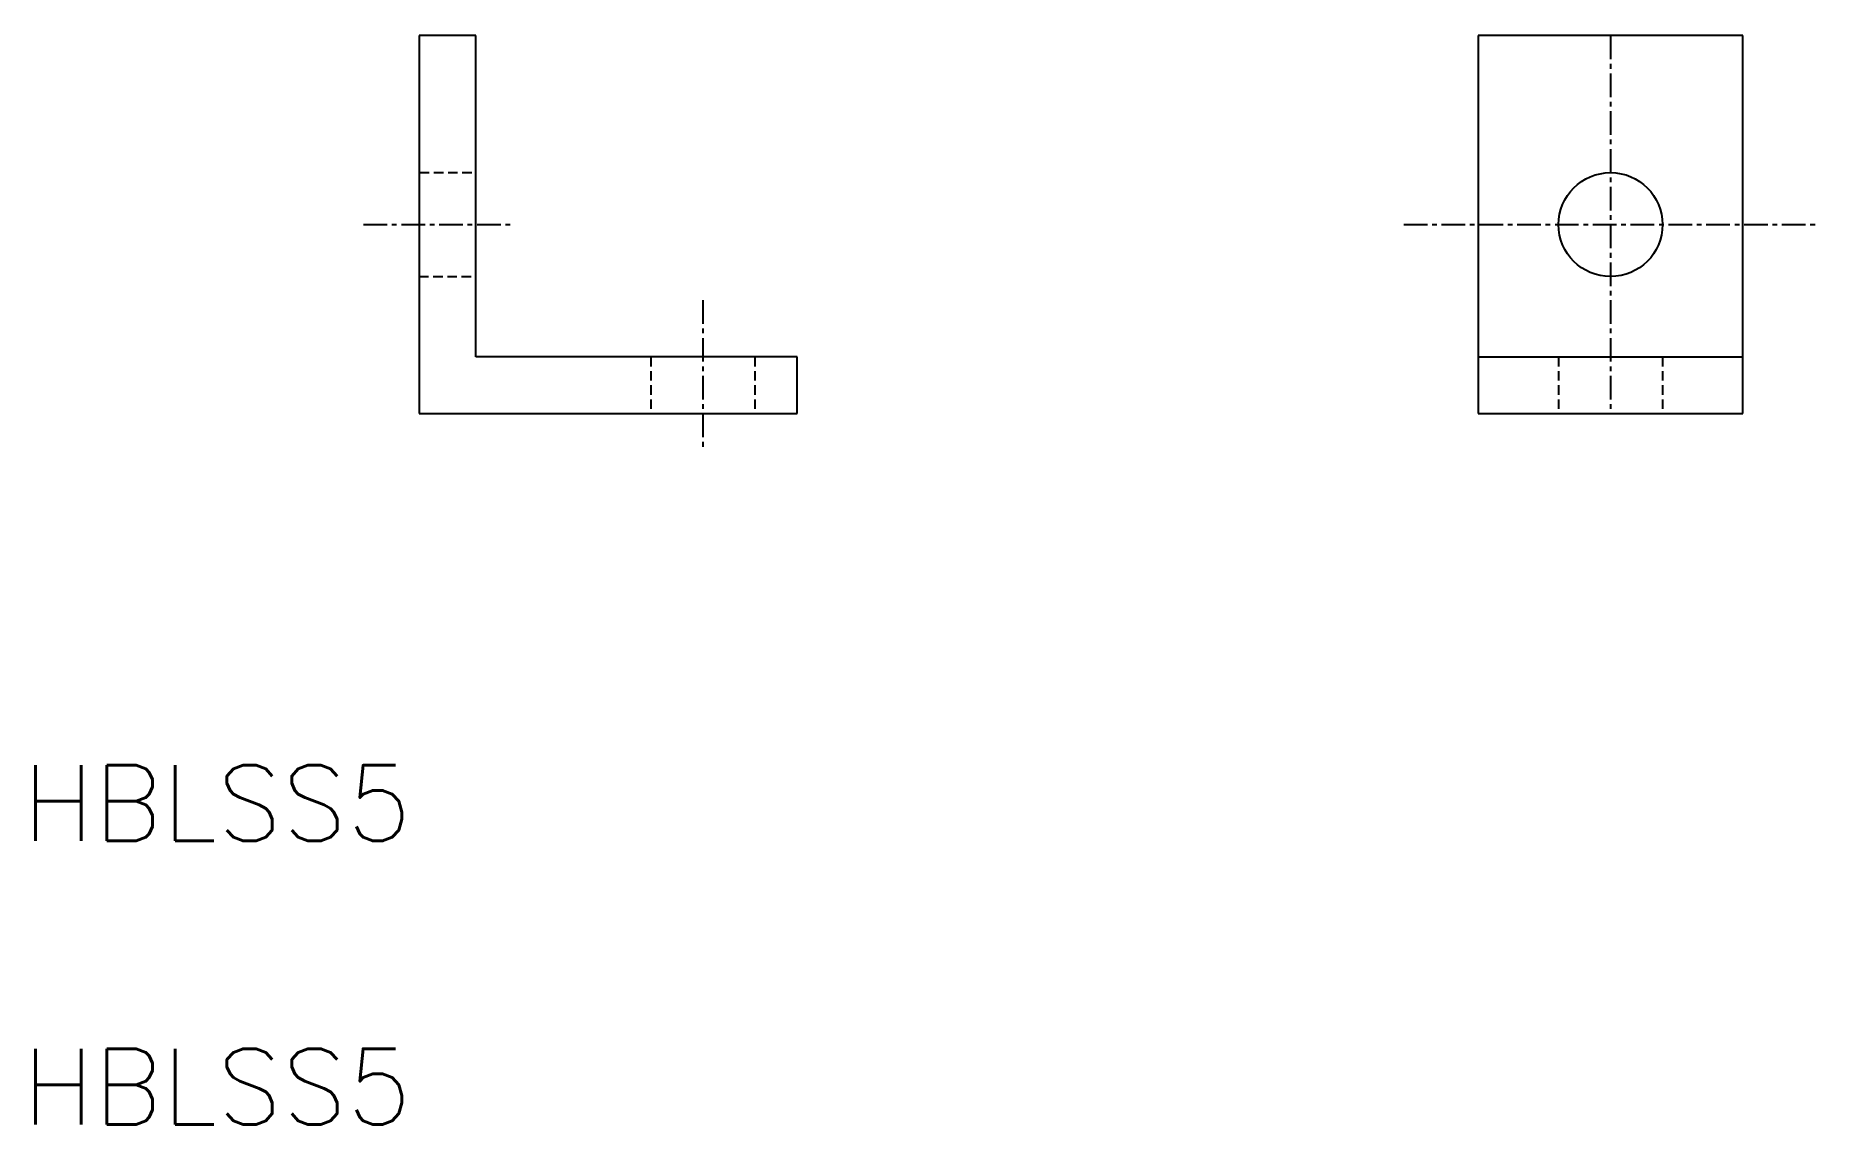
# Model space of a CAD drawing. Extents: x -20.3 to 73.9, y -37.6 to 20.
import ezdxf

# ---------------------------------------------------------------- set-up
doc = ezdxf.new("R2010")
doc.units = 0
doc.linetypes.add('CENTER', pattern=[2, 1.25, -0.25, 0.25, -0.25])
doc.linetypes.add('DASHED', pattern=[0.75, 0.5, -0.25])
doc.layers.get('0').update_dxf_attribs({"linetype": 'CONTINUOUS'})
doc.layers.add('CENTER', color=1, linetype='CENTER')
doc.styles.get("Standard").update_dxf_attribs({"font": 'txt.shx', "bigfont": 'bigfont.shx'})

msp = doc.modelspace()

# ---------------------------------------------------------------- linework, layer by layer
at = {"color": 7, "linetype": 'CONTINUOUS'}
for p, q in [((0, 20), (0, 0)), ((3, 20), (0, 20)), ((3, 3), (3, 20)), ((56, 20), (56, 0)), ((70, 20), (56, 20)), ((70, 0), (70, 20)), ((0, 15), (0, 15)), ((0, 10), (0, 10)), ((20, 3), (3, 3)), ((20, 0), (20, 3)), ((56, 3), (70, 3)), ((0, 0), (20, 0)), ((56, 0), (70, 0))]:
    msp.add_line(p, q, dxfattribs=at)
at = {"color": 3, "linetype": 'DASHED'}
for p, q in [((0.032, 12.75), (3, 12.75)), ((0, 7.25), (3, 7.25)), ((12.25, 3), (12.25, 0)), ((17.75, 3), (17.75, 0)), ((60.25, 3), (60.25, 0)), ((65.75, 3), (65.75, 0))]:
    msp.add_line(p, q, dxfattribs=at)
at = {"color": 7, "linetype": 'CONTINUOUS'}
msp.add_circle((63, 10), 2.75, dxfattribs=at)
at = {"layer": 'CENTER', "color": 1, "linetype": 'CENTER'}
for p, q in [((63, 20), (63, 0)), ((-2.936, 10), (4.936, 10)), ((52.064, 10), (73.936, 10)), ((15, 6), (15, -2))]:
    msp.add_line(p, q, dxfattribs=at)

# ---------------------------------------------------------------- texts
at = {"color": 7, "linetype": 'CONTINUOUS'}
for p in [(-20.962, -22.604), (-20.962, -37.604)]:
    msp.add_text('HBLSS5', height=4, dxfattribs=at).set_placement(p)

doc.saveas('drawing.dxf')
